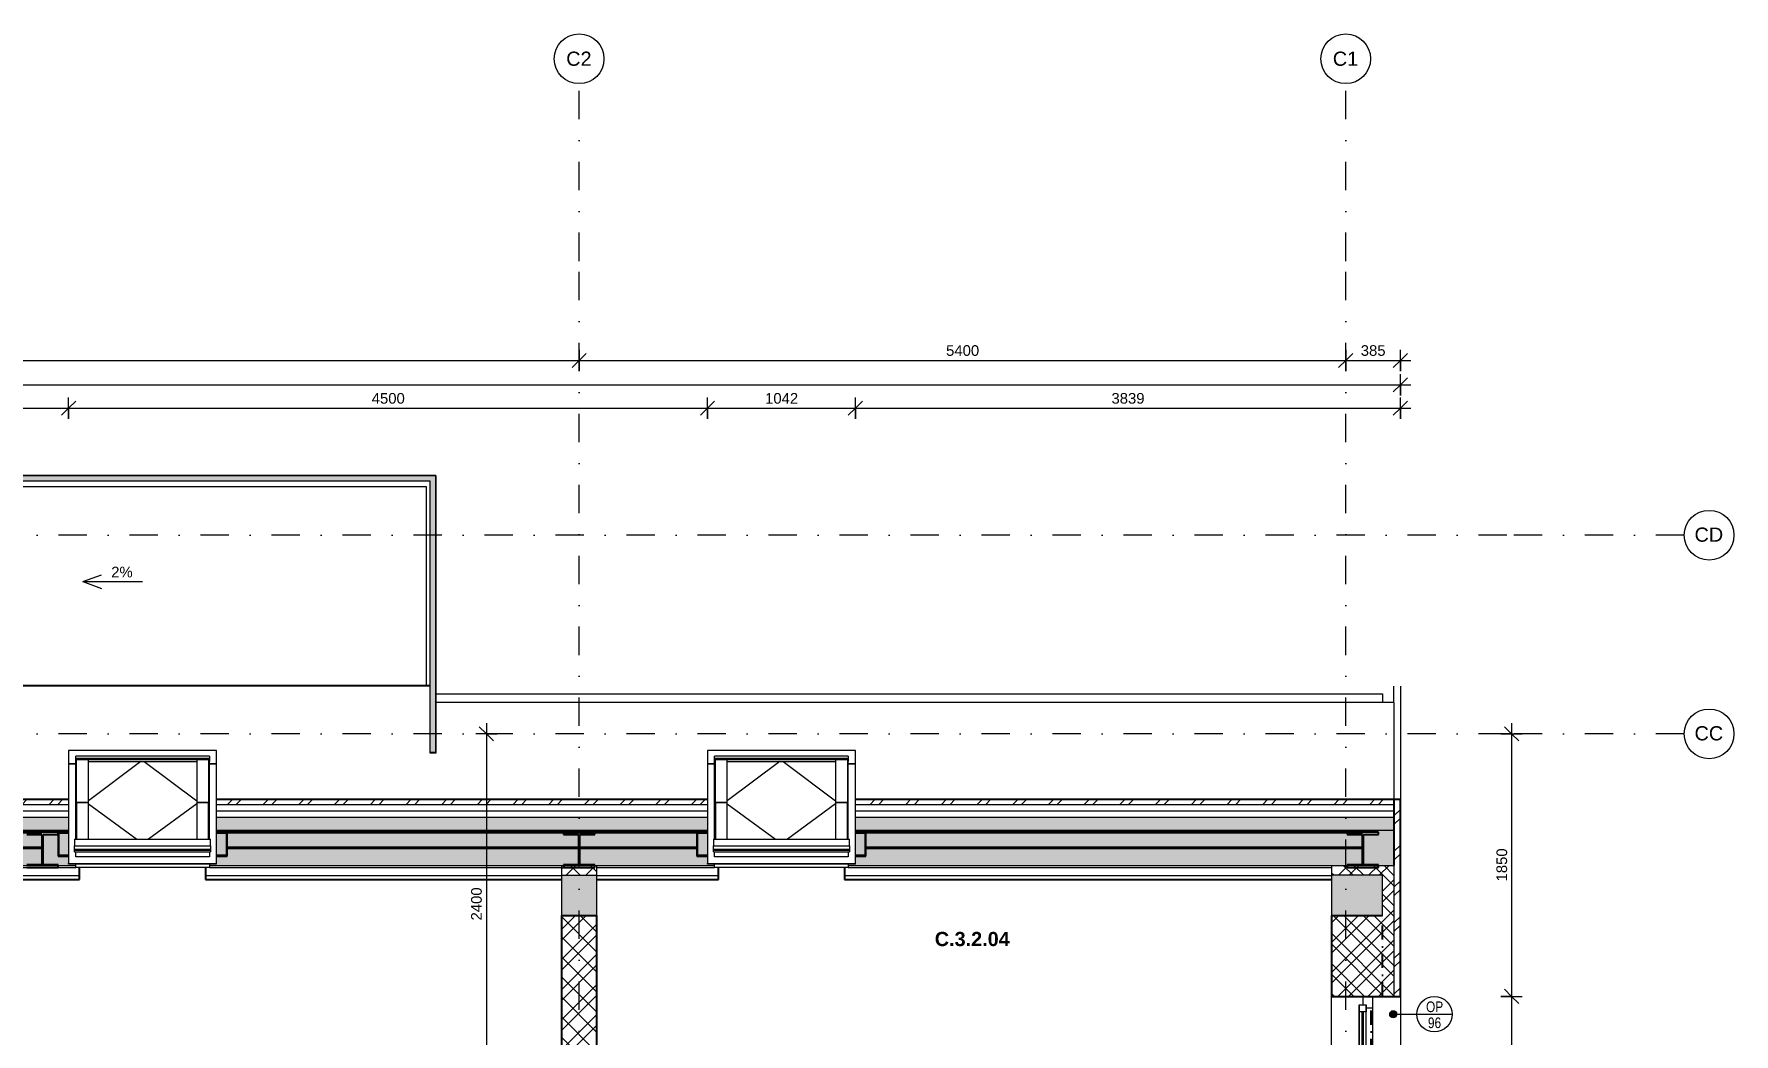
# Model space of a CAD drawing. Header units: millimetres. Extents: x -47276 to -6007, y -7799 to 11180.
# Drawn here: x -32575 to -20600, y 4133 to 11180 of the extents above; entities that cross this region are included whole.
import ezdxf

# ---------------------------------------------------------------- set-up
doc = ezdxf.new("R2010")
doc.units = ezdxf.units.MM
doc.linetypes.add('HA_DashDot_10mm-S3mm', pattern=[500, 200, -150, 0, -150])
doc.linetypes.add('HA_DashDot_4mm-S1mm', pattern=[200, 100, -50, 0, -50])
for name, color, linetype, lineweight in [('A-____-____-DIMS', 9, 'Continuous', 5), ('A-____-____-DIMS-50', 9, 'Continuous', 5), ('A-AREA-____-IDEN', 9, 'Continuous', 9), ('A-AREA-____-OTLN', 9, 'Continuous', 25), ('A-DETL-____-THIN', 9, 'Continuous', 9), ('A-DETL-GENF-OTLN', 9, 'Continuous', 9), ('A-FLOR-____-MCUT', 9, 'Continuous', 25), ('A-FLOR-____-OTLN', 9, 'Continuous', 9), ('A-FLOR-____-OVHD', 9, 'HA_DashDot_4mm-S1mm', 25), ('A-FLOR-HRAL-OTLN', 9, 'Continuous', 9), ('A-GENM-____-IDEN', 9, 'Continuous', 9), ('A-GLAZ-____-MCUT', 9, 'Continuous', 5), ('A-GLAZ-____-OTLN', 9, 'Continuous', 5), ('A-ROOF-____-MCUT', 9, 'Continuous', 25), ('A-ROOF-____-OTLN', 9, 'Continuous', 9), ('A-ROOF-____-PATT', 9, 'Continuous', 25), ('A-WALL-____-MCUT', 9, 'Continuous', 9), ('A-WALL-____-OTLN', 9, 'Continuous', 9), ('A-WALL-____-PATT', 9, 'Continuous', 25), ('G-____-____-TEXT', 9, 'Continuous', 5), ('I-WALL-____-MCUT', 9, 'Continuous', 25), ('S-BEAM-____-MCUT', 9, 'Continuous', 25), ('S-GRID-____-IDEN', 9, 'Continuous', 9), ('S-GRID-____-OTLN', 9, 'Continuous', 5)]:
    doc.layers.add(name, color=color, linetype=linetype, lineweight=lineweight)
doc.styles.add('Arial', font='arial.ttf', dxfattribs={"height": 100})
doc.styles.add('Arial_1', font='arial.ttf', dxfattribs={"height": 75})
doc.styles.add('Arial_2', font='arial.ttf', dxfattribs={"width": 0.8, "height": 75})
doc.styles.add('Arial_B', font='arialbd.ttf', dxfattribs={"height": 100})
doc.dimstyles.new('Inner_Dimensions', dxfattribs={"dimscale": 304.8, "dimtxt": 76.519455, "dimasz": 0.328084, "dimexe": 0.246063, "dimexo": 0.0625, "dimgap": 0.032808, "dimtad": 1, "dimdec": 0, "dimzin": 0, "dimdsep": 46, "dimtxsty": 'Arial_1', "dimblk1": 'OBLIQUE', "dimblk2": 'OBLIQUE', "dimsah": 1, "dimcen": 0.09, "dimdle": 0.246063, "dimazin": 0, "dimtfac": 1, "dimtdec": 4, "dimtix": 1, "dimtmove": 0, "dimatfit": 3, "dimfxl": 0.246063, "dimfxlon": 1, "dimtvp": 1, "dimtolj": 1, "dimtzin": 0, "dimlwd": 9, "dimlwe": 9, "dimarcsym": 2})
pattern_1 = [(45, (0, 0), (-125.7236, 125.7236), []), (45, (0, 190.5), (-125.7236, 125.7236), [])]
pattern_2 = [(0, (0, 0), (58.594, 33.829), [39.062, -78.125]), (120, (0, 0), (-58.593773, 33.829393), [39.062, -78.125]), (60, (0, 0), (0.000227, 67.658393), [0, -78.125, 39.062, 0])]

# ---------------------------------------------------------------- blocks, each defined once
blk = doc.blocks.new('BD Libus_IFC_ifc-1-DPS_3NP-C')
at = {"layer": 'S-BEAM-____-MCUT', "color": 7}
for p, q in [((-32520, 5556), (-33165, 5556)), ((-33165, 5552), (-32520, 5552)), ((-32405, 5556), (-32625, 5556)), ((-32625, 5538), (-32520, 5538)), ((-32520, 5552), (-32520, 5556)), ((-32520, 5538), (-32520, 5325)), ((-32510, 5325), (-32510, 5538)), ((-32510, 5538), (-32405, 5538)), ((-32405, 5538), (-32405, 5556)), ((-32331, 5556), (-32405, 5556)), ((-32405, 5556), (-32405, 5386)), ((-32401, 5391), (-32401, 5551)), ((-32401, 5551), (-32331, 5551)), ((-31215, 5556), (-31289, 5556)), ((-31289, 5551), (-31219, 5551)), ((-31219, 5551), (-31219, 5391)), ((-31215, 5386), (-31215, 5556)), ((-27905, 5556), (-31215, 5556)), ((-31215, 5556), (-31215, 5552)), ((-31215, 5552), (-27905, 5552)), ((-28625, 5556), (-28845, 5556)), ((-28845, 5556), (-28845, 5538)), ((-28845, 5538), (-28740, 5538)), ((-28740, 5538), (-28740, 5325)), ((-28730, 5325), (-28730, 5538)), ((-28730, 5538), (-28625, 5538)), ((-28625, 5538), (-28625, 5556)), ((-27831, 5556), (-27905, 5556)), ((-27905, 5556), (-27905, 5386)), ((-27905, 5552), (-27905, 5556)), ((-27901, 5391), (-27901, 5551)), ((-27901, 5551), (-27831, 5551)), ((-26715, 5556), (-26789, 5556)), ((-26789, 5551), (-26719, 5551)), ((-26719, 5551), (-26719, 5391)), ((-26715, 5386), (-26715, 5556)), ((-23215, 5556), (-26715, 5556)), ((-26715, 5556), (-26715, 5552)), ((-26715, 5552), (-23215, 5552)), ((-23105, 5556), (-23325, 5556)), ((-23325, 5556), (-23325, 5538)), ((-23325, 5538), (-23220, 5538)), ((-23220, 5538), (-23220, 5325)), ((-23215, 5552), (-23215, 5556)), ((-23210, 5325), (-23210, 5538)), ((-23210, 5538), (-23105, 5538)), ((-23105, 5538), (-23105, 5556)), ((-32520, 5447), (-33165, 5447)), ((-33165, 5443), (-32520, 5443)), ((-32520, 5443), (-32520, 5447)), ((-32331, 5391), (-32401, 5391)), ((-31219, 5391), (-31289, 5391)), ((-27905, 5447), (-31215, 5447)), ((-31215, 5447), (-31215, 5443)), ((-31215, 5443), (-27905, 5443)), ((-27905, 5443), (-27905, 5447)), ((-27831, 5391), (-27901, 5391)), ((-26719, 5391), (-26789, 5391)), ((-23215, 5447), (-26715, 5447)), ((-26715, 5447), (-26715, 5443)), ((-26715, 5443), (-23215, 5443)), ((-23215, 5443), (-23215, 5447)), ((-32520, 5325), (-32625, 5325)), ((-32625, 5307), (-32405, 5307)), ((-32405, 5325), (-32510, 5325)), ((-32405, 5386), (-32331, 5386)), ((-32405, 5307), (-32405, 5325)), ((-31289, 5386), (-31215, 5386)), ((-28845, 5325), (-28845, 5307)), ((-28740, 5325), (-28845, 5325)), ((-28845, 5307), (-28625, 5307)), ((-28625, 5325), (-28730, 5325)), ((-28625, 5307), (-28625, 5325)), ((-27905, 5386), (-27831, 5386)), ((-26789, 5386), (-26715, 5386)), ((-23325, 5325), (-23325, 5307)), ((-23220, 5325), (-23325, 5325)), ((-23325, 5307), (-23105, 5307)), ((-23105, 5325), (-23210, 5325)), ((-23105, 5307), (-23105, 5325))]:
    blk.add_line(p, q, dxfattribs=at)
blk = doc.blocks.new('Railing - 40 x12 mm-1462728-DPS_3NP-C')
at = {"layer": 'A-FLOR-HRAL-OTLN'}
blk.add_hatch(color=256, dxfattribs=at).paths.add_polyline_path([(-20, 6), (-20, 4), (20, 4), (20, 6)])
for p, q in [((-20, 4), (-20, 6)), ((-20, 6), (20, 6)), ((20, 6), (20, 4))]:
    blk.add_line(p, q, dxfattribs=at)
blk = doc.blocks.new('Railing - 40 x12 mm-V6-DPS_3NP-C')
at = {"layer": 'A-FLOR-HRAL-OTLN'}
blk.add_hatch(color=256, dxfattribs=at).paths.add_polyline_path([(20, -6), (20, -4), (-20, -4), (-20, -6)])
for p, q in [((-20, -6), (-20, -4)), ((-20, -6), (20, -6)), ((20, -4), (20, -6))]:
    blk.add_line(p, q, dxfattribs=at)
blk = doc.blocks.new('Railing - Railing-1462773-DPS_3NP-C')
blk.add_blockref('Railing - 40 x12 mm-V6-DPS_3NP-C', (-37070, 6119))
at = {"rotation": 180}
blk.add_blockref('Railing - 40 x12 mm-1462728-DPS_3NP-C', (-29765, 6119), dxfattribs=at)
blk = doc.blocks.new('Top Rail Type - Top Rail_Internal_-1462797-DPS_3NP-C')
at = {"layer": 'A-FLOR-HRAL-OTLN'}
for points in [[(-29785, 8028), (-29745, 8068), (-37090, 8068), (-37050, 8028), (-30676, 8028)], [(-37090, 6116), (-37050, 6116), (-37050, 8028), (-37090, 8068), (-37090, 6343)], [(-29785, 6116), (-29745, 6116), (-29745, 8068), (-29785, 8028), (-29785, 6343)]]:
    blk.add_hatch(color=256, dxfattribs=at).paths.add_polyline_path(points)
for p, q in [((-37090, 8068), (-29745, 8068)), ((-37090, 6116), (-37090, 8068)), ((-29785, 8028), (-37050, 8028)), ((-37050, 8028), (-37050, 6116)), ((-29785, 6116), (-29785, 8028)), ((-29745, 8068), (-29745, 6116)), ((-37050, 6116), (-37090, 6116)), ((-29745, 6116), (-29785, 6116))]:
    blk.add_line(p, q, dxfattribs=at)
blk = doc.blocks.new('Top Rail Type - Top Rail_Internal_-V7-DPS_3NP-C')
at = {"layer": 'A-FLOR-HRAL-OTLN'}
for p, q in [((-37090, 8068), (-37090, 6116)), ((-29745, 8068), (-37090, 8068)), ((-37050, 8028), (-37050, 6116)), ((-29785, 8028), (-37050, 8028)), ((-29785, 6116), (-29785, 8028)), ((-29745, 6116), (-29745, 8068)), ((-37050, 6116), (-37090, 6116)), ((-29785, 6116), (-29745, 6116))]:
    blk.add_line(p, q, dxfattribs=at)
blk = doc.blocks.new('Roof-Windows_VELUX_GLL_1061 - PK08-1786320-DPS_3NP-C')
at = {"layer": 'A-GLAZ-____-OTLN'}
for p, q in [((-39731, 6131), (-39731, 6037)), ((-38689, 6131), (-39731, 6131)), ((-38689, 6037), (-38689, 6131)), ((-39731, 6037), (-39731, 5334)), ((-39681, 6037), (-39731, 6037)), ((-39731, 6037), (-39681, 6037)), ((-38739, 6091), (-39681, 6091)), ((-39681, 6077), (-39681, 6091)), ((-39681, 6091), (-39681, 6091)), ((-39681, 6068), (-39681, 6076)), ((-39681, 6076), (-38739, 6076)), ((-39681, 6063), (-39681, 6068)), ((-39681, 6068), (-38739, 6068)), ((-39681, 6053), (-39681, 6063)), ((-39681, 6053), (-39675, 6053)), ((-39681, 5506), (-39681, 6053)), ((-39675, 6067), (-39591, 6067)), ((-39675, 5765), (-39675, 6067)), ((-39591, 5765), (-39591, 6067)), ((-39591, 6053), (-38829, 6053)), ((-39222, 6053), (-39591, 5775)), ((-39198, 6053), (-38829, 5775)), ((-38829, 6067), (-38745, 6067)), ((-38829, 6067), (-38829, 5765)), ((-38745, 6067), (-38745, 5765)), ((-38745, 6053), (-38739, 6053)), ((-38739, 6091), (-38739, 6091)), ((-38739, 6091), (-38739, 6077)), ((-38739, 6076), (-38739, 6068)), ((-38739, 6068), (-38739, 6063)), ((-38739, 6063), (-38739, 6053)), ((-38739, 5506), (-38739, 6053)), ((-38689, 6037), (-38739, 6037)), ((-38739, 6037), (-38689, 6037)), ((-38689, 5334), (-38689, 6037)), ((-39591, 5765), (-39675, 5765)), ((-39675, 5765), (-39591, 5765)), ((-39675, 5765), (-39675, 5506)), ((-39591, 5506), (-39591, 5765)), ((-39591, 5754), (-39251, 5506)), ((-38829, 5754), (-39168, 5506)), ((-38745, 5765), (-38829, 5765)), ((-38829, 5765), (-38745, 5765)), ((-38829, 5765), (-38829, 5506)), ((-38745, 5506), (-38745, 5765)), ((-39689, 5506), (-38731, 5506)), ((-39689, 5506), (-39689, 5458)), ((-39689, 5458), (-38731, 5458)), ((-39689, 5436), (-39689, 5458)), ((-39689, 5429), (-39689, 5436)), ((-39689, 5436), (-38731, 5436)), ((-39689, 5417), (-39689, 5429)), ((-39689, 5429), (-38731, 5429)), ((-39689, 5417), (-38731, 5417)), ((-39681, 5381), (-39681, 5417)), ((-38739, 5417), (-38739, 5381)), ((-38731, 5458), (-38731, 5506)), ((-38731, 5458), (-38731, 5436)), ((-38731, 5436), (-38731, 5429)), ((-38731, 5429), (-38731, 5417)), ((-39731, 5334), (-38689, 5334)), ((-39731, 5330), (-39731, 5334)), ((-38689, 5330), (-39731, 5330)), ((-38739, 5381), (-39681, 5381)), ((-39681, 5306), (-39681, 5330)), ((-38739, 5306), (-39681, 5306)), ((-38739, 5330), (-38739, 5306)), ((-38689, 5330), (-38689, 5334))]:
    blk.add_line(p, q, dxfattribs=at)
blk = doc.blocks.new('HA_WD_SinglePanel - 1000x1500-1662820-DPS_3NP-C')
at = {"layer": 'A-GLAZ-____-MCUT'}
for p, q in [((-420, 70), (-500, 70)), ((-500, 0), (-440, 0)), ((-440, -25), (-440, 25)), ((-440, 25), (-390, 25)), ((-420, 25), (-420, 70)), ((-390, 25), (-390, -25)), ((390, 5), (-390, 5)), ((390, -25), (390, 25)), ((390, 25), (440, 25)), ((500, 70), (420, 70)), ((420, 70), (420, 25)), ((440, 25), (440, -25)), ((440, 0), (500, 0)), ((-390, -25), (-440, -25)), ((390, -5), (-390, -5)), ((440, -25), (390, -25))]:
    blk.add_line(p, q, dxfattribs=at)
at = {"layer": 'A-GLAZ-____-OTLN'}
for p, q in [((440, 25), (-440, 25)), ((-440, -25), (-440, 25)), ((420, 70), (-420, 70)), ((390, 25), (-390, 25)), ((440, 25), (440, -25)), ((-440, -25), (440, -25)), ((390, -25), (-390, -25))]:
    blk.add_line(p, q, dxfattribs=at)
blk = doc.blocks.new('VĚNEC OSA C2 - VĚNEC OSA C2-2082232-DPS_3NP-C')
at = {"layer": 'A-FLOR-____-MCUT'}
blk.add_line((-28860, 4968), (-28610, 4968), dxfattribs=at)
blk = doc.blocks.new('VĚNEC OSA C1 - VĚNEC OSA C1-2082253-DPS_3NP-C')
at = {"layer": 'A-FLOR-____-MCUT'}
blk.add_line((-23435, 4968), (-23075, 4968), dxfattribs=at)
blk = doc.blocks.new('Grid - Radius 3_5mm-353793-DPS_3NP-C')
at = {"layer": 'S-GRID-____-IDEN'}
blk.add_circle((0, 0), 3.5, dxfattribs=at)
blk = doc.blocks.new('DIMBLOCK116-DPS_3NP-C')
at = {"layer": 'A-____-____-DIMS-50', "lineweight": 9}
for p, q in [((-29313, 6248), (-29463, 6248)), ((-29388, 6248), (-29438, 6298)), ((-29388, 6323), (-29388, 3848)), ((-29388, 6248), (-29338, 6198)), ((-29388, 6248), (-29313, 6248)), ((-29313, 3848), (-29463, 3848)), ((-29388, 3848), (-29438, 3898)), ((-29388, 3848), (-29338, 3798)), ((-29388, 3848), (-29313, 3848))]:
    blk.add_line(p, q, dxfattribs=at)
at = {"layer": 'A-____-____-DIMS-50', "color": 0, "lineweight": 9, "insert": (-29496, 4933), "char_height": 75, "width": 276.88, "attachment_point": 1, "rotation": 90, "line_spacing_factor": 0.941778, "style": 'Arial_1'}
blk.add_mtext('2400', dxfattribs=at)
blk = doc.blocks.new('_Oblique')
at = {"color": 0, "linetype": 'ByBlock', "lineweight": -2}
blk.add_line((-0.5, -0.5), (0.5, 0.5), dxfattribs=at)
blk = doc.blocks.new('DIMBLOCK169-DPS_3NP-C')
at = {"layer": 'A-____-____-DIMS-50', "lineweight": 9}
for p, q in [((-22241, 6248), (-22091, 6248)), ((-22166, 6248), (-22241, 6248)), ((-22166, 6248), (-22216, 6298)), ((-22166, 6323), (-22166, 4398)), ((-22166, 6248), (-22116, 6198)), ((-22166, 4398), (-22216, 4448)), ((-22241, 4398), (-22091, 4398)), ((-22166, 4398), (-22241, 4398)), ((-22166, 4398), (-22116, 4348))]:
    blk.add_line(p, q, dxfattribs=at)
at = {"layer": 'A-____-____-DIMS-50', "color": 0, "lineweight": 9, "insert": (-22273, 5208), "char_height": 75, "width": 276.88, "attachment_point": 1, "rotation": 90, "line_spacing_factor": 0.941778, "style": 'Arial_1'}
blk.add_mtext('1850', dxfattribs=at)
blk = doc.blocks.new('DIMBLOCK170-DPS_3NP-C')
at = {"layer": 'A-____-____-DIMS-50', "lineweight": 9}
for p, q in [((-22166, 4398), (-22216, 4448)), ((-22241, 4398), (-22091, 4398)), ((-22166, 4398), (-22241, 4398)), ((-22166, 4398), (-22166, 3398)), ((-22166, 4398), (-22116, 4348)), ((-22241, 3398), (-22091, 3398)), ((-22166, 3398), (-22241, 3398)), ((-22166, 3398), (-22216, 3448)), ((-22166, 3398), (-22116, 3348))]:
    blk.add_line(p, q, dxfattribs=at)
at = {"layer": 'A-____-____-DIMS-50', "color": 0, "lineweight": 9, "insert": (-22273, 3783), "char_height": 75, "width": 276.88, "attachment_point": 1, "rotation": 90, "line_spacing_factor": 0.941778, "style": 'Arial_1'}
blk.add_mtext('1000', dxfattribs=at)
blk = doc.blocks.new('HA_TAG_GM_Products - Generic-588599-DPS_3NP-C')
at = {"layer": 'A-GENM-____-IDEN'}
blk.add_line((-2.5, 0), (2.5, 0), dxfattribs=at)
blk.add_circle((0, 0), 2.5, dxfattribs=at)
blk = doc.blocks.new('DIMBLOCK197-DPS_3NP-C')
at = {"layer": 'A-____-____-DIMS-50', "lineweight": 9}
for p, q in [((-36835, 8879), (-36885, 8829)), ((-36835, 8954), (-36835, 8804)), ((-36835, 8879), (-36835, 8954)), ((-36835, 8879), (-36785, 8929)), ((-36835, 8879), (-28735, 8879)), ((-28735, 8879), (-28785, 8829)), ((-28735, 8954), (-28735, 8804)), ((-28735, 8879), (-28735, 8954)), ((-28735, 8879), (-28685, 8929))]:
    blk.add_line(p, q, dxfattribs=at)
at = {"layer": 'A-____-____-DIMS-50', "color": 0, "lineweight": 9, "insert": (-32900, 8987), "char_height": 75, "width": 276.88, "attachment_point": 1, "line_spacing_factor": 0.941778, "style": 'Arial_1'}
blk.add_mtext('8100', dxfattribs=at)
blk = doc.blocks.new('DIMBLOCK198-DPS_3NP-C')
at = {"layer": 'A-____-____-DIMS-50', "lineweight": 9}
for p, q in [((-28735, 8879), (-28785, 8829)), ((-28735, 8954), (-28735, 8804)), ((-28735, 8879), (-28735, 8954)), ((-28735, 8879), (-28685, 8929)), ((-28735, 8879), (-23335, 8879)), ((-23335, 8879), (-23385, 8829)), ((-23335, 8954), (-23335, 8804)), ((-23335, 8879), (-23335, 8954)), ((-23335, 8879), (-23285, 8929))]:
    blk.add_line(p, q, dxfattribs=at)
at = {"layer": 'A-____-____-DIMS-50', "color": 0, "lineweight": 9, "insert": (-26150, 8987), "char_height": 75, "width": 276.88, "attachment_point": 1, "line_spacing_factor": 0.941778, "style": 'Arial_1'}
blk.add_mtext('5400', dxfattribs=at)
blk = doc.blocks.new('DIMBLOCK199-DPS_3NP-C')
at = {"layer": 'A-____-____-DIMS-50', "lineweight": 9}
for p, q in [((-23335, 8879), (-23385, 8829)), ((-23335, 8954), (-23335, 8804)), ((-23335, 8879), (-23335, 8954)), ((-23335, 8879), (-23285, 8929)), ((-23335, 8879), (-22875, 8879)), ((-22950, 8879), (-23000, 8829)), ((-22950, 8804), (-22950, 8954)), ((-22950, 8879), (-22900, 8929)), ((-22950, 8879), (-22950, 8804))]:
    blk.add_line(p, q, dxfattribs=at)
at = {"layer": 'A-____-____-DIMS-50', "color": 0, "lineweight": 9, "insert": (-23229, 8987), "char_height": 75, "width": 207.66, "attachment_point": 1, "line_spacing_factor": 0.941778, "style": 'Arial_1'}
blk.add_mtext('385', dxfattribs=at)
blk = doc.blocks.new('DIMBLOCK204-DPS_3NP-C')
at = {"layer": 'A-____-____-DIMS-50', "lineweight": 9}
for p, q in [((-45320, 8633), (-45320, 8783)), ((-45320, 8708), (-45270, 8758)), ((-22950, 8633), (-22950, 8783)), ((-22950, 8708), (-22900, 8758)), ((-45395, 8708), (-22875, 8708)), ((-45320, 8708), (-45370, 8658)), ((-45320, 8708), (-45320, 8633)), ((-22950, 8708), (-23000, 8658)), ((-22950, 8708), (-22950, 8633))]:
    blk.add_line(p, q, dxfattribs=at)
at = {"layer": 'A-____-____-DIMS-50', "color": 0, "lineweight": 9, "insert": (-34279, 8815), "char_height": 75, "width": 346.1, "attachment_point": 1, "line_spacing_factor": 0.941778, "style": 'Arial_1'}
blk.add_mtext('22370', dxfattribs=at)
blk = doc.blocks.new('DIMBLOCK214-DPS_3NP-C')
at = {"layer": 'A-____-____-DIMS-50', "lineweight": 9}
for p, q in [((-33302, 8543), (-33352, 8493)), ((-33302, 8468), (-33302, 8618)), ((-33302, 8543), (-33252, 8593)), ((-33302, 8543), (-32331, 8543)), ((-33302, 8543), (-33302, 8468)), ((-32331, 8543), (-32381, 8493)), ((-32331, 8468), (-32331, 8618)), ((-32331, 8543), (-32281, 8593)), ((-32331, 8543), (-32331, 8468))]:
    blk.add_line(p, q, dxfattribs=at)
at = {"layer": 'A-____-____-DIMS-50', "color": 0, "lineweight": 9, "insert": (-32903, 8650), "char_height": 75, "width": 207.66, "attachment_point": 1, "line_spacing_factor": 0.941778, "style": 'Arial_1'}
blk.add_mtext('972', dxfattribs=at)
blk = doc.blocks.new('DIMBLOCK215-DPS_3NP-C')
at = {"layer": 'A-____-____-DIMS-50', "lineweight": 9}
for p, q in [((-32331, 8543), (-32381, 8493)), ((-32331, 8468), (-32331, 8618)), ((-32331, 8543), (-32281, 8593)), ((-32331, 8543), (-27831, 8543)), ((-32331, 8543), (-32331, 8468)), ((-27831, 8543), (-27881, 8493)), ((-27831, 8468), (-27831, 8618)), ((-27831, 8543), (-27781, 8593)), ((-27831, 8543), (-27831, 8468))]:
    blk.add_line(p, q, dxfattribs=at)
at = {"layer": 'A-____-____-DIMS-50', "color": 0, "lineweight": 9, "insert": (-30196, 8650), "char_height": 75, "width": 276.88, "attachment_point": 1, "line_spacing_factor": 0.941778, "style": 'Arial_1'}
blk.add_mtext('4500', dxfattribs=at)
blk = doc.blocks.new('DIMBLOCK216-DPS_3NP-C')
at = {"layer": 'A-____-____-DIMS-50', "lineweight": 9}
for p, q in [((-27831, 8543), (-27881, 8493)), ((-27831, 8468), (-27831, 8618)), ((-27831, 8543), (-27781, 8593)), ((-27831, 8543), (-26789, 8543)), ((-27831, 8543), (-27831, 8468)), ((-26789, 8543), (-26839, 8493)), ((-26789, 8468), (-26789, 8618)), ((-26789, 8543), (-26739, 8593)), ((-26789, 8543), (-26789, 8468))]:
    blk.add_line(p, q, dxfattribs=at)
at = {"layer": 'A-____-____-DIMS-50', "color": 0, "lineweight": 9, "insert": (-27425, 8650), "char_height": 75, "width": 276.88, "attachment_point": 1, "line_spacing_factor": 0.941778, "style": 'Arial_1'}
blk.add_mtext('1042', dxfattribs=at)
blk = doc.blocks.new('DIMBLOCK217-DPS_3NP-C')
at = {"layer": 'A-____-____-DIMS-50', "lineweight": 9}
for p, q in [((-26789, 8543), (-26839, 8493)), ((-26789, 8468), (-26789, 8618)), ((-26789, 8543), (-26739, 8593)), ((-26789, 8543), (-22875, 8543)), ((-26789, 8543), (-26789, 8468)), ((-22950, 8543), (-23000, 8493)), ((-22950, 8468), (-22950, 8618)), ((-22950, 8543), (-22900, 8593)), ((-22950, 8543), (-22950, 8468))]:
    blk.add_line(p, q, dxfattribs=at)
at = {"layer": 'A-____-____-DIMS-50', "color": 0, "lineweight": 9, "insert": (-24985, 8650), "char_height": 75, "width": 276.88, "attachment_point": 1, "line_spacing_factor": 0.941778, "style": 'Arial_1'}
blk.add_mtext('3839', dxfattribs=at)

msp = doc.modelspace()

# ---------------------------------------------------------------- hatches: boundary and pattern name
at = {"layer": 'A-DETL-GENF-OTLN'}
for points in [[(-28609.9, 4968.2), (-28609.9, 5250.8), (-28859.9, 5250.8), (-28859.9, 4968.2)], [(-23074.9, 4968.2), (-23074.9, 5251.3), (-23434.9, 5251.3), (-23434.9, 4968.2)]]:
    msp.add_hatch(color=254, dxfattribs=at).paths.add_polyline_path(points)
at = {"layer": 'A-GENM-____-IDEN'}
h = msp.add_hatch(color=256, dxfattribs=at)
edge = h.paths.add_edge_path()
edge.add_arc((-22999.9, 4272), 25, 0, 360)
at = {"layer": 'A-ROOF-____-PATT', "lineweight": 5}
h = msp.add_hatch(dxfattribs=at)
h.set_pattern_fill('FP_5', color=256, style=0, pattern_type=2)
h.set_pattern_definition(pattern_1)
h.paths.add_polyline_path([(-45274.9, 5751.4), (-44789.9, 5751.4), (-44789.9, 5785.4), (-45274.9, 5785.4)])
h.paths.add_polyline_path([(-22994.9, 5751.4), (-22994.9, 5785.4), (-26788.9, 5785.4), (-26788.9, 5751.4), (-23029.7, 5751.4)])
h.paths.add_polyline_path([(-41387.4, 5751.4), (-39730.9, 5751.4), (-39730.9, 5785.4), (-41387.4, 5785.4)])
h.paths.add_polyline_path([(-38688.9, 5751.4), (-36664.9, 5751.4), (-36664.9, 5785.4), (-38688.9, 5785.4), (-38688.9, 5784.2)])
h.paths.add_polyline_path([(-27830.9, 5751.4), (-27830.9, 5785.4), (-31288.9, 5785.4), (-31288.9, 5751.4), (-27858.8, 5751.4)])
h.paths.add_polyline_path([(-33302.4, 5751.4), (-32330.9, 5751.4), (-32330.9, 5785.4), (-33302.4, 5785.4)])
h = msp.add_hatch(dxfattribs=at)
h.set_pattern_fill('FP_2', color=256, style=0, pattern_type=2)
h.set_pattern_definition(pattern_2)
h.paths.add_polyline_path([(-45274.9, 5570.2), (-44789.9, 5570.2), (-44789.9, 5660.8), (-45274.9, 5660.8)])
h.paths.add_polyline_path([(-23029.7, 5570.2), (-22994.9, 5570.2), (-22994.9, 5660.8), (-26788.9, 5660.8), (-26788.9, 5570.2), (-23432.1, 5570.2)])
h.paths.add_polyline_path([(-41387.4, 5570.2), (-39730.9, 5570.2), (-39730.9, 5660.8), (-41387.4, 5660.8)])
h.paths.add_polyline_path([(-38688.9, 5570.2), (-36664.9, 5570.2), (-36664.9, 5660.8), (-38688.9, 5660.8), (-38688.9, 5657.5)])
h.paths.add_polyline_path([(-27830.9, 5570.2), (-27830.9, 5660.8), (-31288.9, 5660.8), (-31288.9, 5570.2), (-27858.8, 5570.2)])
h.paths.add_polyline_path([(-33302.4, 5570.2), (-32330.9, 5570.2), (-32330.9, 5660.8), (-33302.4, 5660.8)])
h = msp.add_hatch(dxfattribs=at)
h.set_pattern_fill('FP_2', color=256, style=0, pattern_type=2)
h.set_pattern_definition(pattern_2)
h.paths.add_polyline_path([(-32330.9, 5321), (-32280.9, 5321), (-32280.9, 5329.5), (-32330.9, 5329.5), (-32330.9, 5570.2), (-33302.4, 5570.2), (-33302.4, 5321), (-32344.6, 5321)])
h.paths.add_polyline_path([(-22994.9, 5321), (-22994.9, 5570.2), (-26788.9, 5570.2), (-26788.9, 5329.5), (-26838.9, 5329.5), (-26838.9, 5321), (-23029.7, 5321)])
h.paths.add_polyline_path([(-45163, 5321), (-44789.9, 5321), (-44789.9, 5570.2), (-45274.9, 5570.2), (-45274.9, 5321)])
h.paths.add_polyline_path([(-41334.9, 5321), (-39680.9, 5321), (-39680.9, 5329.5), (-39730.9, 5329.5), (-39730.9, 5570.2), (-41387.4, 5570.2), (-41387.4, 5321), (-41379.9, 5321)])
h.paths.add_polyline_path([(-38738.9, 5321), (-36664.9, 5321), (-36664.9, 5570.2), (-38688.9, 5570.2), (-38688.9, 5329.5), (-38738.9, 5329.5)])
h.paths.add_polyline_path([(-27780.9, 5321), (-27780.9, 5329.5), (-27830.9, 5329.5), (-27830.9, 5570.2), (-31288.9, 5570.2), (-31288.9, 5329.5), (-31338.9, 5329.5), (-31338.9, 5321), (-27830.9, 5321)])
at = {"layer": 'A-WALL-____-PATT', "lineweight": 5}
h = msp.add_hatch(dxfattribs=at)
h.set_pattern_fill('FP_5', color=256, style=0, pattern_type=2)
h.set_pattern_definition(pattern_1)
h.paths.add_polyline_path([(-22949.9, -5741.8), (-22949.9, -2051.8), (-22994.9, -2051.8), (-22994.9, -5741.8)])
h.paths.add_polyline_path([(-22949.9, -801.8), (-22949.9, 2023.2), (-22994.9, 2023.2), (-22994.9, -801.8)])
h.paths.add_polyline_path([(-22949.9, 2648.2), (-22949.9, 3398.2), (-22994.9, 3398.2), (-22994.9, 2648.2)])
h.paths.add_polyline_path([(-22949.9, 4398.2), (-22949.9, 5785.4), (-22994.9, 5785.4), (-22994.9, 4398.2)])
h = msp.add_hatch(dxfattribs=at)
h.set_pattern_fill('FP_1', color=256, style=0, pattern_type=2)
h.set_pattern_definition([(45, (0, 0), (-106.066, 106.066), []), (45, (75, 0), (-106.066, 106.066), []), (315, (0, 0), (70.71068, 70.71068), [])])
h.paths.add_polyline_path([(-28609.9, 773.2), (-28609.9, 2948.2), (-28859.9, 2948.2), (-28859.9, 773.2)])
h.paths.add_polyline_path([(-28609.9, 3848.2), (-28609.9, 3848.2), (-28609.9, 5321), (-28859.9, 5321), (-28859.9, 5250.8), (-28609.9, 5250.3), (-28609.9, 4968.2), (-28859.9, 4968.2), (-28859.9, 3848.2)])
h = msp.add_hatch(dxfattribs=at)
h.set_pattern_fill('FP_3', color=256, style=0, pattern_type=2)
h.set_pattern_definition([(45, (0, 0), (-106.066, 106.066), []), (45, (75, 0), (-106.066, 106.066), []), (315, (0, 0), (106.066, 106.066), []), (315, (75, 0), (106.066, 106.066), [])])
h.paths.add_polyline_path([(-22994.9, -5371.8), (-22994.9, -2051.8), (-23434.9, -2051.8), (-23434.9, -5371.8)])
h.paths.add_polyline_path([(-23074.9, -5226.8), (-23434.9, -5226.8), (-23434.9, -4976.8), (-23074.9, -4976.8)])
h.paths.add_polyline_path([(-23434.9, -801.8), (-22994.9, -801.8), (-22994.9, 2023.2), (-23434.9, 2023.2), (-23434.9, -301.8)])
h.paths.add_polyline_path([(-22994.9, 2648.2), (-22994.9, 3398.2), (-23434.9, 3398.2), (-23434.9, 2648.2), (-23144.9, 2648.2)])
h.paths.add_polyline_path([(-22994.9, 4398.2), (-22994.9, 5321), (-23434.9, 5321), (-23434.9, 4398.2), (-23074.9, 4398.2)])
h.paths.add_polyline_path([(-23299.4, 4968.2), (-23434.9, 4968.2), (-23434.9, 5251.3), (-23074.9, 5251.3), (-23074.9, 4968.2)])

# ---------------------------------------------------------------- linework, layer by layer
at = {"layer": 'A-AREA-____-OTLN'}
msp.add_line((-33309.9, 6588.2), (-29784.9, 6588.2), dxfattribs=at)
at = {"layer": 'A-DETL-____-THIN'}
for p, q in [((-32229.9, 7321.1), (-32098.3, 7368.9)), ((-32229.9, 7321.1), (-31809.9, 7321.1)), ((-32229.9, 7321.1), (-32098.3, 7273.2)), ((-28609.9, 5250.8), (-28859.9, 5250.8)), ((-28859.9, 5250.8), (-28859.9, 4968.2)), ((-28609.9, 4968.2), (-28609.9, 5250.8)), ((-23074.9, 5251.3), (-23434.9, 5251.3)), ((-23434.9, 5251.3), (-23434.9, 4968.2)), ((-23074.9, 4968.2), (-23074.9, 5251.3)), ((-28859.9, 4968.2), (-28609.9, 4968.2)), ((-23434.9, 4968.2), (-23074.9, 4968.2))]:
    msp.add_line(p, q, dxfattribs=at)
at = {"layer": 'A-FLOR-____-OTLN'}
for p, q in [((-29810.3, 7988.2), (-33944.9, 7988.2)), ((-29810.3, 6583), (-29810.3, 7988.2)), ((-33864.9, 6588.2), (-29810.3, 6588.2)), ((-29809.9, 6588.2), (-29809.9, 6583)), ((-29744.9, 6530.4), (-23074.9, 6530.4)), ((-23074.9, 6530.4), (-23074.9, 6468.2))]:
    msp.add_line(p, q, dxfattribs=at)
at = {"layer": 'A-FLOR-____-OVHD'}
for p, q in [((-23074.9, 4398.2), (-23074.9, 4968.2)), ((-23154.9, 3398.2), (-23154.9, 4398.2)), ((-23154.9, 4398.2), (-23074.9, 4398.2))]:
    msp.add_line(p, q, dxfattribs=at)
at = {"layer": 'A-GENM-____-IDEN'}
msp.add_line((-22999.9, 4272), (-22835, 4272), dxfattribs=at)
msp.add_circle((-22999.9, 4272), 25, dxfattribs=at)
at = {"layer": 'A-ROOF-____-MCUT'}
for p, q in [((-32330.9, 5785.4), (-33302.4, 5785.4)), ((-27830.9, 5785.4), (-31288.9, 5785.4)), ((-22994.9, 5785.4), (-26788.9, 5785.4)), ((-32253.6, 5221.9), (-32253.6, 5306.4)), ((-31366.2, 5306.4), (-31366.2, 5221.9)), ((-27753.6, 5221.9), (-27753.6, 5306.4)), ((-26866.2, 5306.4), (-26866.2, 5221.9)), ((-32809.9, 5221.9), (-32253.6, 5221.9)), ((-31366.2, 5221.9), (-28859.9, 5221.9)), ((-28609.9, 5221.9), (-27753.6, 5221.9)), ((-26866.2, 5221.9), (-23434.9, 5221.9))]:
    msp.add_line(p, q, dxfattribs=at)
at = {"layer": 'A-ROOF-____-MCUT', "lineweight": 9}
for p, q in [((-33302.4, 5751.4), (-32330.9, 5751.4)), ((-31288.9, 5751.4), (-27830.9, 5751.4)), ((-26788.9, 5751.4), (-22994.9, 5751.4)), ((-33302.4, 5706.1), (-32330.9, 5706.1)), ((-33302.4, 5660.8), (-32330.9, 5660.8)), ((-31288.9, 5706.1), (-27830.9, 5706.1)), ((-31288.9, 5660.8), (-27830.9, 5660.8)), ((-26788.9, 5706.1), (-22994.9, 5706.1)), ((-26788.9, 5660.8), (-22994.9, 5660.8)), ((-33302.4, 5570.2), (-32330.9, 5570.2)), ((-31288.9, 5570.2), (-27830.9, 5570.2)), ((-26788.9, 5570.2), (-22994.9, 5570.2)), ((-33302.4, 5321), (-32280.9, 5321)), ((-32809.9, 5306.9), (-32280.9, 5306.9)), ((-31338.9, 5321), (-27780.9, 5321)), ((-31338.9, 5306.9), (-28859.9, 5306.9)), ((-28609.9, 5306.9), (-27780.9, 5306.9)), ((-26838.9, 5321), (-22994.9, 5321)), ((-26838.9, 5306.9), (-23434.9, 5306.9)), ((-32809.9, 5250.3), (-32253.6, 5250.3)), ((-31366.2, 5250.3), (-28859.9, 5250.3)), ((-28609.9, 5250.3), (-27753.6, 5250.3)), ((-26866.2, 5250.3), (-23434.9, 5250.3))]:
    msp.add_line(p, q, dxfattribs=at)
at = {"layer": 'A-ROOF-____-OTLN'}
for q in [(-29744.9, 6468.2), (-22994.9, 5785.4)]:
    msp.add_line((-22994.9, 6468.2), q, dxfattribs=at)
at = {"layer": 'A-WALL-____-MCUT', "lineweight": 25}
for p, q in [((-22994.9, 5785.4), (-22994.9, 5321)), ((-22949.9, 5785.4), (-22994.9, 5785.4)), ((-22949.9, 4398.2), (-22949.9, 5785.4)), ((-23434.9, 4968.2), (-23434.9, 4398.2)), ((-23434.9, 4398.2), (-22949.9, 4398.2))]:
    msp.add_line(p, q, dxfattribs=at)
at = {"layer": 'A-WALL-____-MCUT'}
for p, q in [((-28859.9, 5321), (-28859.9, 5250.8)), ((-28609.9, 5250.8), (-28609.9, 5321)), ((-23434.9, 5321), (-23434.9, 5251.3)), ((-22994.9, 5321), (-22994.9, 4398.2))]:
    msp.add_line(p, q, dxfattribs=at)
at = {"layer": 'A-WALL-____-OTLN'}
for p, q in [((-22994.9, 6468.2), (-22994.9, 6583)), ((-22949.9, 6583), (-22949.9, 5785.4)), ((-23434.9, 3398.2), (-23434.9, 4398.2)), ((-22949.9, 4398.2), (-22949.9, 3398.2))]:
    msp.add_line(p, q, dxfattribs=at)
at = {"layer": 'I-WALL-____-MCUT'}
for p, q in [((-28859.9, 4968.2), (-28859.9, 3848.2)), ((-28609.9, 3848.2), (-28609.9, 4968.2))]:
    msp.add_line(p, q, dxfattribs=at)
at = {"layer": 'S-GRID-____-OTLN', "linetype": 'HA_DashDot_10mm-S3mm', "lineweight": 9}
for p, q in [((-28734.9, 9580.2), (-28734.9, 10830.2)), ((-23334.9, 9580.2), (-23334.9, 10830.2)), ((-28734.9, -6198.9), (-28734.9, 9580.2)), ((-23334.9, -6198.9), (-23334.9, 9580.2)), ((-22199.7, 7648.2), (-45676.5, 7648.2)), ((-20949.7, 7648.2), (-22199.7, 7648.2)), ((-22199.7, 6248.2), (-45676.5, 6248.2)), ((-20949.7, 6248.2), (-22199.7, 6248.2))]:
    msp.add_line(p, q, dxfattribs=at)

# ---------------------------------------------------------------- block references
at = {"lineweight": 5}
msp.add_blockref('BD Libus_IFC_ifc-1-DPS_3NP-C', (0, 0), dxfattribs=at)
at = {"layer": 'A-FLOR-____-OTLN'}
for name in ['VĚNEC OSA C2 - VĚNEC OSA C2-2082232-DPS_3NP-C', 'VĚNEC OSA C1 - VĚNEC OSA C1-2082253-DPS_3NP-C']:
    msp.add_blockref(name, (0, 0), dxfattribs=at)
at = {"layer": 'A-FLOR-HRAL-OTLN'}
for name in ['Top Rail Type - Top Rail_Internal_-1462797-DPS_3NP-C', 'Top Rail Type - Top Rail_Internal_-V7-DPS_3NP-C', 'Railing - Railing-1462773-DPS_3NP-C']:
    msp.add_blockref(name, (0, 0), dxfattribs=at)
at = {"layer": 'A-GENM-____-IDEN', "xscale": 49.99999999999998, "yscale": 49.99999999999998, "zscale": 49.99999999999998}
msp.add_blockref('HA_TAG_GM_Products - Generic-588599-DPS_3NP-C', (-22710, 4272), dxfattribs=at)
at = {"layer": 'A-GLAZ-____-OTLN'}
for p in [(7400, 0), (11900, 0)]:
    msp.add_blockref('Roof-Windows_VELUX_GLL_1061 - PK08-1786320-DPS_3NP-C', p, dxfattribs=at)
at = {"layer": 'A-GLAZ-____-OTLN', "rotation": 269.9999999999999}
msp.add_blockref('HA_WD_SinglePanel - 1000x1500-1662820-DPS_3NP-C', (-23214.9, 3898.2), dxfattribs=at)
at = {"layer": 'S-GRID-____-IDEN', "xscale": 49.99999999999998, "yscale": 49.99999999999998, "zscale": 49.99999999999998}
for p in [(-28734.9, 11005.2), (-23334.9, 11005.2)]:
    msp.add_blockref('Grid - Radius 3_5mm-353793-DPS_3NP-C', p, dxfattribs=at)
at = {"layer": 'S-GRID-____-IDEN', "xscale": 49.99999999999998, "yscale": 49.99999999999998, "zscale": 49.99999999999998, "rotation": 90}
for p in [(-20774.7, 7648.2), (-20774.7, 6248.2)]:
    msp.add_blockref('Grid - Radius 3_5mm-353793-DPS_3NP-C', p, dxfattribs=at)

# ---------------------------------------------------------------- texts
at = {"layer": 'A-AREA-____-IDEN', "lineweight": 5, "insert": (-26229.7, 4852.3), "char_height": 100, "width": 653.375, "attachment_point": 1, "style": 'Arial_B'}
msp.add_mtext('C.3.2.04', dxfattribs=at)
at = {"layer": 'A-GENM-____-IDEN', "lineweight": 5, "char_height": 75, "attachment_point": 1, "style": 'Arial_2'}
for s, insert, width in [('OP', (-22769, 4362.1), 147.51), ('96', (-22755.8, 4249.3), 115.443)]:
    msp.add_mtext(s, dxfattribs=dict(at, insert=insert, width=width))
at = {"layer": 'G-____-____-TEXT', "color": 7, "lineweight": 9, "insert": (-32031.1, 7425.9), "char_height": 75, "width": 184.388, "attachment_point": 1, "style": 'Arial_1'}
msp.add_mtext('2%', dxfattribs=at)
at = {"layer": 'S-GRID-____-IDEN', "lineweight": 5, "char_height": 100, "attachment_point": 1, "style": 'Arial'}
for s, insert, width in [('C2', (-28825.8, 11056), 220.464), ('C1', (-23425.8, 11056), 220.464), ('CD', (-20877.6, 7702.1), 248.523), ('CC', (-20877.6, 6302.1), 248.523)]:
    msp.add_mtext(s, dxfattribs=dict(at, insert=insert, width=width))

# ---------------------------------------------------------------- dimensions: what is measured, and where the dimension line sits
at = {"layer": 'A-____-____-DIMS', "lineweight": 9}
for base, p1, p2, override, picture, middle in [((-28734.9, 8879.3), (-36834.9, 8954.3), (-28734.9, 8954.3), {"dimpost": '<>', "dimfxl": 8100}, 'DIMBLOCK197-DPS_3NP-C', (-32784.9, 8927.6)), ((-23334.9, 8879.3), (-28734.9, 8954.3), (-23334.9, 8954.3), {"dimpost": '<>', "dimfxl": 5400}, 'DIMBLOCK198-DPS_3NP-C', (-26034.9, 8927.6)), ((-22949.9, 8879.3), (-23334.9, 8954.3), (-22949.9, 8804.3), {"dimpost": '<>', "dimfxl": 413.188819}, 'DIMBLOCK199-DPS_3NP-C', (-23142.4, 8927.6)), ((-22949.9, 8707.7), (-45319.9, 8632.7), (-22949.9, 8632.7), {"dimpost": '<>', "dimfxl": 22370}, 'DIMBLOCK204-DPS_3NP-C', (-34134.9, 8756)), ((-32330.902222, 8542.753813), (-33302.402224, 8467.753813), (-32330.902222, 8467.753813), {"dimpost": '<>', "dimfxl": 971.500002}, 'DIMBLOCK214-DPS_3NP-C', (-32816.652223, 8591.046787)), ((-27830.9, 8542.8), (-32330.9, 8467.8), (-27830.9, 8467.8), {"dimpost": '<>', "dimfxl": 4500}, 'DIMBLOCK215-DPS_3NP-C', (-30080.9, 8591)), ((-26788.9, 8542.8), (-27830.9, 8467.8), (-26788.9, 8467.8), {"dimpost": '<>', "dimfxl": 1042}, 'DIMBLOCK216-DPS_3NP-C', (-27309.9, 8591)), ((-22949.9, 8542.8), (-26788.9, 8467.8), (-22949.9, 8467.8), {"dimpost": '<>', "dimfxl": 3838.999998}, 'DIMBLOCK217-DPS_3NP-C', (-24869.4, 8591.1))]:
    dim = msp.add_linear_dim(base=base, p1=p1, p2=p2, dimstyle='Inner_Dimensions', override=override, dxfattribs=at)
    dim.commit()
    dim.dimension.update_dxf_attribs({"geometry": picture, "text_midpoint": middle})
for base, p1, p2, override, picture, middle in [((-29388.3, 3848.2), (-29313.3, 6248.2), (-29313.3, 3848.2), {"dimpost": '<>', "dimfxl": 2400}, 'DIMBLOCK116-DPS_3NP-C', (-29436.6, 5048.2)), ((-22166.1, 4398.2), (-22241.1, 6248.2), (-22241.1, 4398.2), {"dimpost": '<>', "dimfxl": 1850}, 'DIMBLOCK169-DPS_3NP-C', (-22214.4, 5323.2)), ((-22166.1, 3398.2), (-22241.1, 4398.2), (-22241.1, 3398.2), {"dimpost": '<>', "dimfxl": 1000}, 'DIMBLOCK170-DPS_3NP-C', (-22214.4, 3898.2))]:
    dim = msp.add_linear_dim(base=base, p1=p1, p2=p2, angle=90, dimstyle='Inner_Dimensions', override=override, dxfattribs=at)
    dim.commit()
    dim.dimension.update_dxf_attribs({"geometry": picture, "text_midpoint": middle})

doc.saveas('drawing.dxf')
